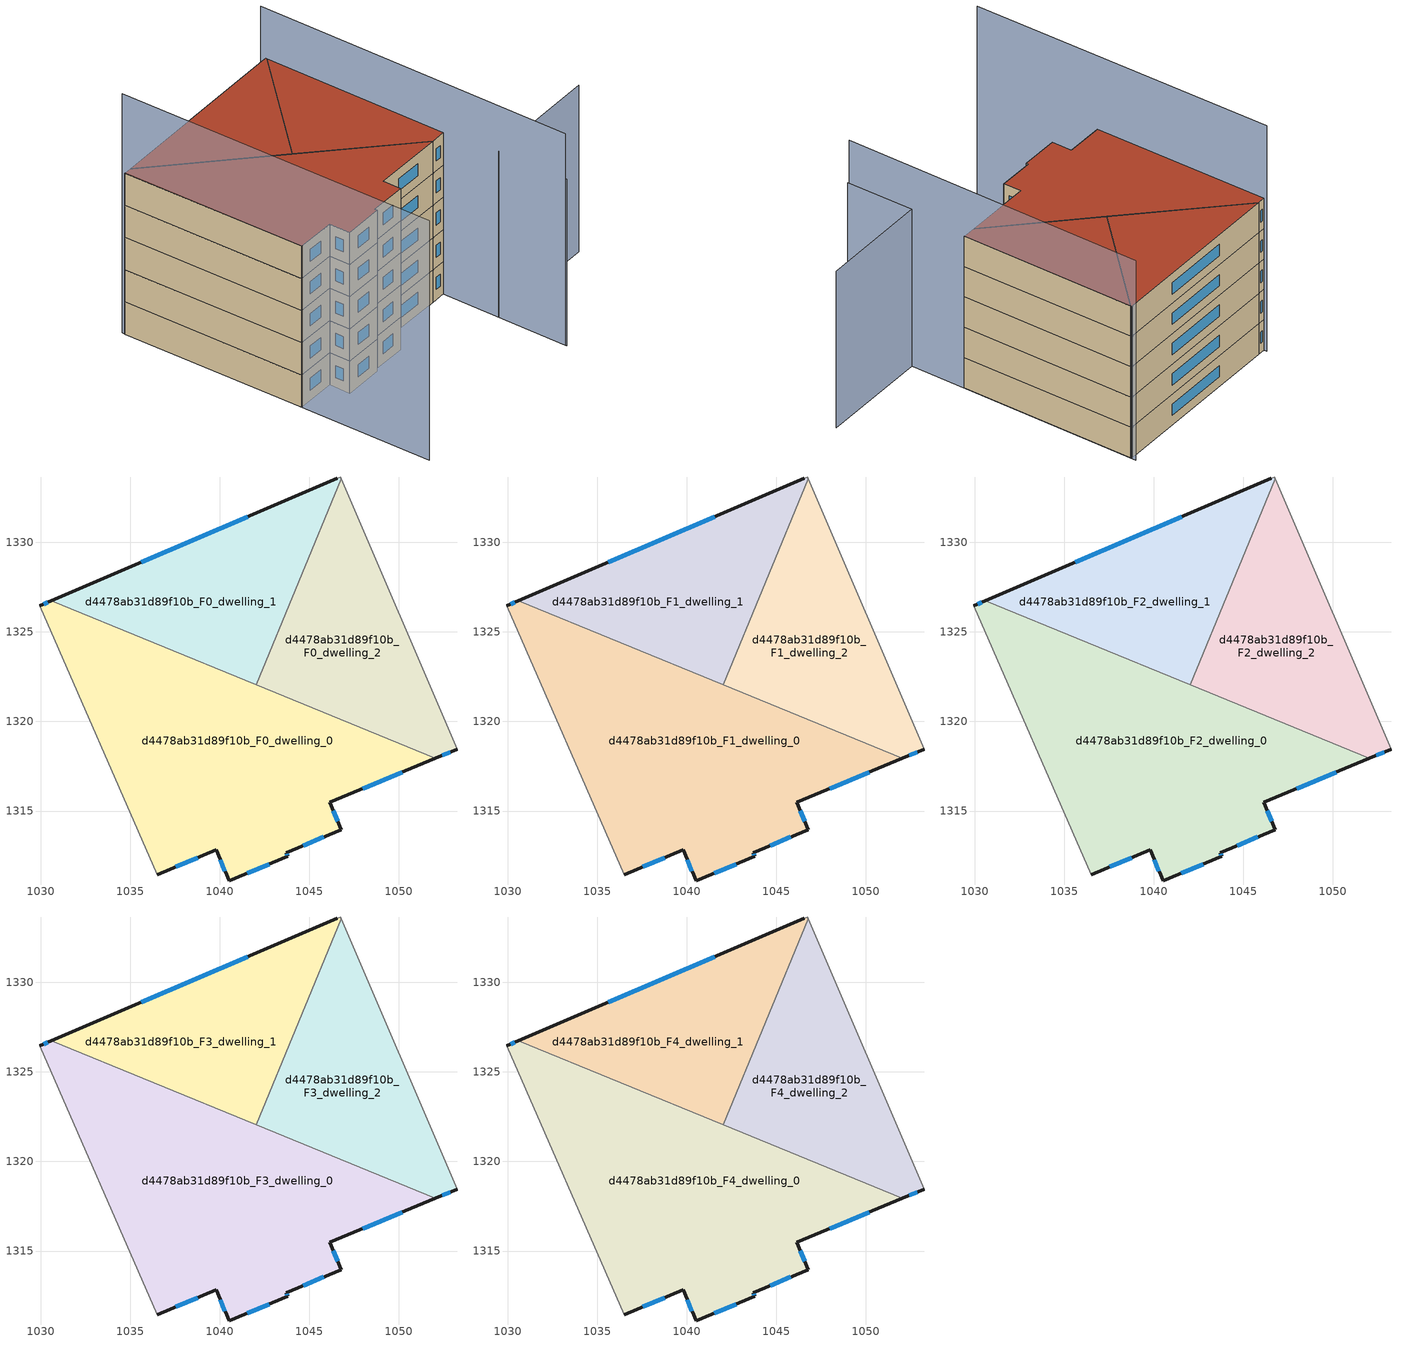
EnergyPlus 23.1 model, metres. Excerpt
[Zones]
d4478ab31d89f10b_F0_dwelling_0
 floor ground (EU_floor_Construction): 1052.04,1317.95 1046.14,1315.48 1046.78,1313.96 1043.71,1312.67 1043.8,1312.46 1040.52,1311.09 1039.8,1312.83 1036.5,1311.45 1029.97,1326.46 1030.61,1326.74 z0
 wall outside (EU_wall_Construction): 1036.5,1311.45 1039.8,1312.83 1040.52,1311.09 1043.8,1312.46 1043.71,1312.67 1046.78,1313.96 1046.14,1315.48 1052.04,1317.95 / 1030.61,1326.74 1029.97,1326.46 z0:3
 wall adiabatic (EU_wall_Construction): 1029.97,1326.46 1036.5,1311.45 z0:3
 wall to d4478ab31d89f10b_F0_dwelling_1 (EU_wall_Construction): 1042.05,1322.04 1030.61,1326.74 z0:3
 wall to d4478ab31d89f10b_F0_dwelling_2 (EU_wall_Construction): 1052.04,1317.95 1042.05,1322.04 z0:3
 window (EU_Window_Construction): 1041.55,1311.52 1042.77,1312.03 / 1040.02,1312.29 1040.29,1311.64 / 1037.53,1311.88 1038.76,1312.4 / 1030.41,1326.65 1030.17,1326.55 / 1047.99,1316.25 1050.19,1317.17 / 1046.58,1314.44 1046.34,1315 / 1044.67,1313.07 1045.82,1313.55 / 1043.77,1312.53 1043.74,1312.61 z0.94:2.06
d4478ab31d89f10b_F0_dwelling_1
 floor ground (EU_floor_Construction): 1046.73,1333.64 1046.77,1333.55 1042.05,1322.04 1030.61,1326.74 1046.57,1333.58 z0
 wall outside (EU_wall_Construction): 1046.57,1333.58 1030.61,1326.74 z0:3
 wall adiabatic (EU_wall_Construction): 1046.77,1333.55 1046.73,1333.64 1046.57,1333.58 z0:3
 wall to d4478ab31d89f10b_F0_dwelling_2 (EU_wall_Construction): 1042.05,1322.04 1046.77,1333.55 z0:3
 window (EU_Window_Construction): 1041.57,1331.43 1035.61,1328.88 z0.94:2.06
d4478ab31d89f10b_F0_dwelling_2
 floor ground (EU_floor_Construction): 1046.77,1333.55 1053.24,1318.45 1052.04,1317.95 1042.05,1322.04 z0
 wall outside (EU_wall_Construction): 1052.04,1317.95 1053.24,1318.45 z0:3
 wall adiabatic (EU_wall_Construction): 1053.24,1318.45 1046.77,1333.55 z0:3
 window (EU_Window_Construction): 1052.42,1318.1 1052.87,1318.29 z0.94:2.06
d4478ab31d89f10b_F1_dwelling_0
 floor to d4478ab31d89f10b_F0_dwelling_0 (EU_floor_Construction): 1052.04,1317.95 1046.14,1315.48 1046.78,1313.96 1043.71,1312.67 1043.79,1312.46 1040.52,1311.09 1039.79,1312.83 1036.5,1311.45 1029.97,1326.46 1030.61,1326.74 z3
 wall outside (EU_wall_Construction): 1036.5,1311.45 1039.8,1312.83 1040.52,1311.09 1043.8,1312.46 1043.71,1312.67 1046.78,1313.96 1046.14,1315.48 1052.04,1317.95 / 1030.61,1326.74 1029.97,1326.46 z3:6
 wall adiabatic (EU_wall_Construction): 1029.97,1326.46 1036.5,1311.45 z3:6
 wall to d4478ab31d89f10b_F1_dwelling_1 (EU_wall_Construction): 1042.05,1322.04 1030.61,1326.74 z3:6
 wall to d4478ab31d89f10b_F1_dwelling_2 (EU_wall_Construction): 1052.04,1317.95 1042.05,1322.04 z3:6
 window (EU_Window_Construction): 1041.55,1311.52 1042.77,1312.03 / 1040.02,1312.29 1040.29,1311.64 / 1037.53,1311.88 1038.76,1312.4 / 1030.41,1326.65 1030.17,1326.55 / 1047.99,1316.25 1050.19,1317.17 / 1046.58,1314.44 1046.34,1315 / 1044.67,1313.07 1045.82,1313.55 / 1043.77,1312.53 1043.74,1312.61 z3.94:5.06
d4478ab31d89f10b_F1_dwelling_1
 floor to d4478ab31d89f10b_F0_dwelling_1 (EU_floor_Construction): 1046.73,1333.64 1046.77,1333.55 1042.05,1322.04 1030.61,1326.74 1046.57,1333.58 z3
 wall outside (EU_wall_Construction): 1046.57,1333.58 1030.61,1326.74 z3:6
 wall adiabatic (EU_wall_Construction): 1046.77,1333.55 1046.73,1333.64 1046.57,1333.58 z3:6
 wall to d4478ab31d89f10b_F1_dwelling_2 (EU_wall_Construction): 1042.05,1322.04 1046.77,1333.55 z3:6
 window (EU_Window_Construction): 1041.57,1331.43 1035.61,1328.88 z3.94:5.06
d4478ab31d89f10b_F1_dwelling_2
 floor to d4478ab31d89f10b_F0_dwelling_2 (EU_floor_Construction): 1046.77,1333.55 1053.24,1318.45 1052.04,1317.95 1042.05,1322.04 z3
 wall outside (EU_wall_Construction): 1052.04,1317.95 1053.24,1318.45 z3:6
 wall adiabatic (EU_wall_Construction): 1053.24,1318.45 1046.77,1333.55 z3:6
 window (EU_Window_Construction): 1052.42,1318.1 1052.87,1318.29 z3.94:5.06
d4478ab31d89f10b_F2_dwelling_0
 floor to d4478ab31d89f10b_F1_dwelling_0 (EU_floor_Construction): 1052.04,1317.95 1046.14,1315.48 1046.78,1313.96 1043.71,1312.67 1043.79,1312.46 1040.52,1311.09 1039.79,1312.83 1036.5,1311.45 1029.97,1326.46 1030.61,1326.74 z6
 wall outside (EU_wall_Construction): 1036.5,1311.45 1039.8,1312.83 1040.52,1311.09 1043.8,1312.46 1043.71,1312.67 1046.78,1313.96 1046.14,1315.48 1052.04,1317.95 / 1030.61,1326.74 1029.97,1326.46 z6:9
 wall adiabatic (EU_wall_Construction): 1029.97,1326.46 1036.5,1311.45 z6:9
 wall to d4478ab31d89f10b_F2_dwelling_1 (EU_wall_Construction): 1042.05,1322.04 1030.61,1326.74 z6:9
 wall to d4478ab31d89f10b_F2_dwelling_2 (EU_wall_Construction): 1052.04,1317.95 1042.05,1322.04 z6:9
 window (EU_Window_Construction): 1041.55,1311.52 1042.77,1312.03 / 1040.02,1312.29 1040.29,1311.64 / 1037.53,1311.88 1038.76,1312.4 / 1030.41,1326.65 1030.17,1326.55 / 1047.99,1316.25 1050.19,1317.17 / 1046.58,1314.44 1046.34,1315 / 1044.67,1313.07 1045.82,1313.55 / 1043.77,1312.53 1043.74,1312.61 z6.94:8.06
d4478ab31d89f10b_F2_dwelling_1
 floor to d4478ab31d89f10b_F1_dwelling_1 (EU_floor_Construction): 1046.73,1333.64 1046.77,1333.55 1042.05,1322.04 1030.61,1326.74 1046.57,1333.58 z6
 wall outside (EU_wall_Construction): 1046.57,1333.58 1030.61,1326.74 z6:9
 wall adiabatic (EU_wall_Construction): 1046.77,1333.55 1046.73,1333.64 1046.57,1333.58 z6:9
 wall to d4478ab31d89f10b_F2_dwelling_2 (EU_wall_Construction): 1042.05,1322.04 1046.77,1333.55 z6:9
 window (EU_Window_Construction): 1041.57,1331.43 1035.61,1328.88 z6.94:8.06
d4478ab31d89f10b_F2_dwelling_2
 floor to d4478ab31d89f10b_F1_dwelling_2 (EU_floor_Construction): 1046.77,1333.55 1053.24,1318.45 1052.04,1317.95 1042.05,1322.04 z6
 wall outside (EU_wall_Construction): 1052.04,1317.95 1053.24,1318.45 z6:9
 wall adiabatic (EU_wall_Construction): 1053.24,1318.45 1046.77,1333.55 z6:9
 window (EU_Window_Construction): 1052.42,1318.1 1052.87,1318.29 z6.94:8.06
d4478ab31d89f10b_F3_dwelling_0
 floor to d4478ab31d89f10b_F2_dwelling_0 (EU_floor_Construction): 1052.04,1317.95 1046.14,1315.48 1046.78,1313.96 1043.71,1312.67 1043.79,1312.46 1040.52,1311.09 1039.79,1312.83 1036.5,1311.45 1029.97,1326.46 1030.61,1326.74 z9
 wall outside (EU_wall_Construction): 1036.5,1311.45 1039.8,1312.83 1040.52,1311.09 1043.8,1312.46 1043.71,1312.67 1046.78,1313.96 1046.14,1315.48 1052.04,1317.95 / 1030.61,1326.74 1029.97,1326.46 z9:12
 wall adiabatic (EU_wall_Construction): 1029.97,1326.46 1036.5,1311.45 z9:12
 wall to d4478ab31d89f10b_F3_dwelling_1 (EU_wall_Construction): 1042.05,1322.04 1030.61,1326.74 z9:12
 wall to d4478ab31d89f10b_F3_dwelling_2 (EU_wall_Construction): 1052.04,1317.95 1042.05,1322.04 z9:12
 window (EU_Window_Construction): 1041.55,1311.52 1042.77,1312.03 / 1040.02,1312.29 1040.29,1311.64 / 1037.53,1311.88 1038.76,1312.4 / 1030.41,1326.65 1030.17,1326.55 / 1047.99,1316.25 1050.19,1317.17 / 1046.58,1314.44 1046.34,1315 / 1044.67,1313.07 1045.82,1313.55 / 1043.77,1312.53 1043.74,1312.61 z9.94:11.06
d4478ab31d89f10b_F3_dwelling_1
 floor to d4478ab31d89f10b_F2_dwelling_1 (EU_floor_Construction): 1046.73,1333.64 1046.77,1333.55 1042.05,1322.04 1030.61,1326.74 1046.57,1333.58 z9
 wall outside (EU_wall_Construction): 1046.57,1333.58 1030.61,1326.74 z9:12
 wall adiabatic (EU_wall_Construction): 1046.77,1333.55 1046.73,1333.64 1046.57,1333.58 z9:12
 wall to d4478ab31d89f10b_F3_dwelling_2 (EU_wall_Construction): 1042.05,1322.04 1046.77,1333.55 z9:12
 window (EU_Window_Construction): 1041.57,1331.43 1035.61,1328.88 z9.94:11.06
d4478ab31d89f10b_F3_dwelling_2
 floor to d4478ab31d89f10b_F2_dwelling_2 (EU_floor_Construction): 1046.77,1333.55 1053.24,1318.45 1052.04,1317.95 1042.05,1322.04 z9
 wall outside (EU_wall_Construction): 1052.04,1317.95 1053.24,1318.45 z9:12
 wall adiabatic (EU_wall_Construction): 1053.24,1318.45 1046.77,1333.55 z9:12
 window (EU_Window_Construction): 1052.42,1318.1 1052.87,1318.29 z9.94:11.06
d4478ab31d89f10b_F4_dwelling_0
 floor to d4478ab31d89f10b_F3_dwelling_0 (EU_floor_Construction): 1052.04,1317.95 1046.14,1315.48 1046.78,1313.96 1043.71,1312.67 1043.79,1312.46 1040.52,1311.09 1039.79,1312.83 1036.5,1311.45 1029.97,1326.46 1030.61,1326.74 z12
 wall outside (EU_wall_Construction): 1036.5,1311.45 1039.8,1312.83 1040.52,1311.09 1043.8,1312.46 1043.71,1312.67 1046.78,1313.96 1046.14,1315.48 1052.04,1317.95 / 1030.61,1326.74 1029.97,1326.46 z12:15
 wall adiabatic (EU_wall_Construction): 1029.97,1326.46 1036.5,1311.45 z12:15
 wall to d4478ab31d89f10b_F4_dwelling_1 (EU_wall_Construction): 1042.05,1322.04 1030.61,1326.74 z12:15
 wall to d4478ab31d89f10b_F4_dwelling_2 (EU_wall_Construction): 1052.04,1317.95 1042.05,1322.04 z12:15
 window (EU_Window_Construction): 1041.55,1311.52 1042.77,1312.03 / 1040.02,1312.29 1040.29,1311.64 / 1037.53,1311.88 1038.76,1312.4 / 1030.41,1326.65 1030.17,1326.55 / 1047.99,1316.25 1050.19,1317.17 / 1046.58,1314.44 1046.34,1315 / 1044.67,1313.07 1045.82,1313.55 / 1043.77,1312.53 1043.74,1312.61 z12.94:14.06
 roof outside (EU_roof_Construction): 1046.78,1313.96 1046.14,1315.48 1052.04,1317.95 1030.61,1326.74 1029.97,1326.46 1036.5,1311.45 1039.8,1312.83 1040.52,1311.09 1043.8,1312.46 1043.71,1312.67 z15
d4478ab31d89f10b_F4_dwelling_1
 floor to d4478ab31d89f10b_F3_dwelling_1 (EU_floor_Construction): 1046.73,1333.64 1046.77,1333.55 1042.05,1322.04 1030.61,1326.74 1046.57,1333.58 z12
 wall outside (EU_wall_Construction): 1046.57,1333.58 1030.61,1326.74 z12:15
 wall adiabatic (EU_wall_Construction): 1046.77,1333.55 1046.73,1333.64 1046.57,1333.58 z12:15
 wall to d4478ab31d89f10b_F4_dwelling_2 (EU_wall_Construction): 1042.05,1322.04 1046.77,1333.55 z12:15
 window (EU_Window_Construction): 1041.57,1331.43 1035.61,1328.88 z12.94:14.06
 roof outside (EU_roof_Construction): 1042.05,1322.04 1046.77,1333.55 1046.73,1333.64 1046.57,1333.58 1030.61,1326.74 z15
d4478ab31d89f10b_F4_dwelling_2
 floor to d4478ab31d89f10b_F3_dwelling_2 (EU_floor_Construction): 1046.77,1333.55 1053.24,1318.45 1052.04,1317.95 1042.05,1322.04 z12
 wall outside (EU_wall_Construction): 1052.04,1317.95 1053.24,1318.45 z12:15
 wall adiabatic (EU_wall_Construction): 1053.24,1318.45 1046.77,1333.55 z12:15
 window (EU_Window_Construction): 1052.42,1318.1 1052.87,1318.29 z12.94:14.06
 roof outside (EU_roof_Construction): 1053.24,1318.45 1046.77,1333.55 1042.05,1322.04 1052.04,1317.95 z15
shading: 1057.71,1308 1046.56,1334.04 z0:19.7; 1029.86,1326.71 1041.22,1300.64 z0:22.3; 1057.77,1307.92 1055.28,1313.7 / 1055.28,1313.7 1064.85,1317.82 z0:15.5
[Building]
EU S2 Campaign: North Axis=0; Terrain=City; Solar Distribution=FullExterior
[Site:Location]
Vienna: Latitude=48; Longitude=16.5; Time Zone=1; Elevation=183
[SizingPeriod:WeatherFileDays]
AnnualSizingPeriod: Begin Month=1; Begin Day of Month=1; End Month=12; End Day of Month=31; Day of Week for Start Day=Monday; Use Weather File Daylight Saving Period=No; Use Weather File Rain and Snow Indicators=No
[MATERIAL]
EU_InternalMass_Material: Roughness=MediumRough; Thickness=0.1; Conductivity=1; Density=1800; Specific Heat=900; Thermal Absorptance=0.9; Solar Absorptance=0.7; Visible Absorptance=0.7
[MATERIAL:NOMASS] Roughness=MediumRough; Thermal Absorptance=0.9; Solar Absorptance=0.7; Visible Absorptance=0.7
Name | Thermal Resistance
EU_wall_NoMass | 0.914258
EU_roof_NoMass | 0.954009
EU_floor_NoMass | 1.09711
[WINDOWMATERIAL:SIMPLEGLAZINGSYSTEM]
EU_Window_SimpleGlazing: UFactor=2.09642; Solar Heat Gain Coefficient=0.65; Visible Transmittance=0.65
[CONSTRUCTION]
EU_wall_Construction: EU_wall_NoMass
EU_roof_Construction: EU_roof_NoMass
EU_floor_Construction: EU_floor_NoMass
EU_Window_Construction: EU_Window_SimpleGlazing
EU_InternalMass_Construction: EU_InternalMass_Material
[ZONE] Type=1; Multiplier=1; Ceiling Height=autocalculate; Floor Area=autocalculate; Part of Total Floor Area=Yes
Name | Volume
d4478ab31d89f10b_F0_dwelling_0 | 467.164
d4478ab31d89f10b_F1_dwelling_0; d4478ab31d89f10b_F2_dwelling_0; d4478ab31d89f10b_F3_dwelling_0; d4478ab31d89f10b_F4_dwelling_0 | 467.165
d4478ab31d89f10b_F0_dwelling_1; d4478ab31d89f10b_F1_dwelling_1; d4478ab31d89f10b_F2_dwelling_1; d4478ab31d89f10b_F3_dwelling_1; d4478ab31d89f10b_F4_dwelling_1 | 233.582
d4478ab31d89f10b_F0_dwelling_2; d4478ab31d89f10b_F1_dwelling_2; d4478ab31d89f10b_F2_dwelling_2; d4478ab31d89f10b_F3_dwelling_2; d4478ab31d89f10b_F4_dwelling_2 | 233.624
[INTERNALMASS] Construction=EU_InternalMass_Construction
Name | Zone or ZoneList | Surface Area
d4478ab31d89f10b_F0_dwelling_0_EU_InternalMass | d4478ab31d89f10b_F0_dwelling_0 | 155.722
d4478ab31d89f10b_F0_dwelling_1_EU_InternalMass | d4478ab31d89f10b_F0_dwelling_1 | 77.8605
d4478ab31d89f10b_F0_dwelling_2_EU_InternalMass | d4478ab31d89f10b_F0_dwelling_2 | 77.8744
d4478ab31d89f10b_F1_dwelling_0_EU_InternalMass | d4478ab31d89f10b_F1_dwelling_0 | 155.722
d4478ab31d89f10b_F1_dwelling_1_EU_InternalMass | d4478ab31d89f10b_F1_dwelling_1 | 77.8605
d4478ab31d89f10b_F1_dwelling_2_EU_InternalMass | d4478ab31d89f10b_F1_dwelling_2 | 77.8744
d4478ab31d89f10b_F2_dwelling_0_EU_InternalMass | d4478ab31d89f10b_F2_dwelling_0 | 155.722
d4478ab31d89f10b_F2_dwelling_1_EU_InternalMass | d4478ab31d89f10b_F2_dwelling_1 | 77.8605
d4478ab31d89f10b_F2_dwelling_2_EU_InternalMass | d4478ab31d89f10b_F2_dwelling_2 | 77.8744
d4478ab31d89f10b_F3_dwelling_0_EU_InternalMass | d4478ab31d89f10b_F3_dwelling_0 | 155.722
d4478ab31d89f10b_F3_dwelling_1_EU_InternalMass | d4478ab31d89f10b_F3_dwelling_1 | 77.8605
d4478ab31d89f10b_F3_dwelling_2_EU_InternalMass | d4478ab31d89f10b_F3_dwelling_2 | 77.8744
d4478ab31d89f10b_F4_dwelling_0_EU_InternalMass | d4478ab31d89f10b_F4_dwelling_0 | 155.722
d4478ab31d89f10b_F4_dwelling_1_EU_InternalMass | d4478ab31d89f10b_F4_dwelling_1 | 77.8605
d4478ab31d89f10b_F4_dwelling_2_EU_InternalMass | d4478ab31d89f10b_F4_dwelling_2 | 77.8744
[OTHEREQUIPMENT] Fuel Type=Electricity; Design Level Calculation Method=Watts/Area; Power per Zone Floor Area=1; Fraction Latent=0; Fraction Radiant=0; Fraction Lost=0; Carbon Dioxide Generation Rate=0; EndUse Subcategory=EU_Step8_InternalGains
Name | Zone or ZoneList or Space or SpaceList | Schedule
EU_Step8_InternalGain_d4478ab31d89f10b_F0_dwelling_0_f000 | d4478ab31d89f10b_F0_dwelling_0 | EU_Step8_GainSchedule_d4478ab31d89f10b_F0_dwelling_0_f000
EU_Step8_InternalGain_d4478ab31d89f10b_F0_dwelling_1_f000 | d4478ab31d89f10b_F0_dwelling_1 | EU_Step8_GainSchedule_d4478ab31d89f10b_F0_dwelling_1_f000
EU_Step8_InternalGain_d4478ab31d89f10b_F0_dwelling_2_f000 | d4478ab31d89f10b_F0_dwelling_2 | EU_Step8_GainSchedule_d4478ab31d89f10b_F0_dwelling_2_f000
EU_Step8_InternalGain_d4478ab31d89f10b_F1_dwelling_0_f000 | d4478ab31d89f10b_F1_dwelling_0 | EU_Step8_GainSchedule_d4478ab31d89f10b_F1_dwelling_0_f000
EU_Step8_InternalGain_d4478ab31d89f10b_F1_dwelling_1_f000 | d4478ab31d89f10b_F1_dwelling_1 | EU_Step8_GainSchedule_d4478ab31d89f10b_F1_dwelling_1_f000
EU_Step8_InternalGain_d4478ab31d89f10b_F1_dwelling_2_f000 | d4478ab31d89f10b_F1_dwelling_2 | EU_Step8_GainSchedule_d4478ab31d89f10b_F1_dwelling_2_f000
EU_Step8_InternalGain_d4478ab31d89f10b_F2_dwelling_0_f000 | d4478ab31d89f10b_F2_dwelling_0 | EU_Step8_GainSchedule_d4478ab31d89f10b_F2_dwelling_0_f000
EU_Step8_InternalGain_d4478ab31d89f10b_F2_dwelling_1_f000 | d4478ab31d89f10b_F2_dwelling_1 | EU_Step8_GainSchedule_d4478ab31d89f10b_F2_dwelling_1_f000
EU_Step8_InternalGain_d4478ab31d89f10b_F2_dwelling_2_f000 | d4478ab31d89f10b_F2_dwelling_2 | EU_Step8_GainSchedule_d4478ab31d89f10b_F2_dwelling_2_f000
EU_Step8_InternalGain_d4478ab31d89f10b_F3_dwelling_0_f000 | d4478ab31d89f10b_F3_dwelling_0 | EU_Step8_GainSchedule_d4478ab31d89f10b_F3_dwelling_0_f000
EU_Step8_InternalGain_d4478ab31d89f10b_F3_dwelling_1_f000 | d4478ab31d89f10b_F3_dwelling_1 | EU_Step8_GainSchedule_d4478ab31d89f10b_F3_dwelling_1_f000
EU_Step8_InternalGain_d4478ab31d89f10b_F3_dwelling_2_f000 | d4478ab31d89f10b_F3_dwelling_2 | EU_Step8_GainSchedule_d4478ab31d89f10b_F3_dwelling_2_f000
EU_Step8_InternalGain_d4478ab31d89f10b_F4_dwelling_0_f000 | d4478ab31d89f10b_F4_dwelling_0 | EU_Step8_GainSchedule_d4478ab31d89f10b_F4_dwelling_0_f000
EU_Step8_InternalGain_d4478ab31d89f10b_F4_dwelling_1_f000 | d4478ab31d89f10b_F4_dwelling_1 | EU_Step8_GainSchedule_d4478ab31d89f10b_F4_dwelling_1_f000
EU_Step8_InternalGain_d4478ab31d89f10b_F4_dwelling_2_f000 | d4478ab31d89f10b_F4_dwelling_2 | EU_Step8_GainSchedule_d4478ab31d89f10b_F4_dwelling_2_f000
[ZONEVENTILATION:DESIGNFLOWRATE] Schedule=EU_AlwaysOn; Design Flow Rate Calculation Method=AirChanges/Hour; Air Changes per Hour=0.546891; Ventilation Type=Natural; Fan Pressure Rise=0; Fan Total Efficiency=1; Constant Term Coefficient=1; Temperature Term Coefficient=0; Velocity Term Coefficient=0; Velocity Squared Term Coefficient=0; Minimum Indoor Temperature=-100; Maximum Indoor Temperature=100; Delta Temperature=-100; Minimum Outdoor Temperature=-100; Maximum Outdoor Temperature=100; Maximum Wind Speed=40
Name | Zone or ZoneList or Space or SpaceList
EU_ConstantAir_d4478ab31d89f10b_F0_dwelling_0 | d4478ab31d89f10b_F0_dwelling_0
EU_ConstantAir_d4478ab31d89f10b_F0_dwelling_1 | d4478ab31d89f10b_F0_dwelling_1
EU_ConstantAir_d4478ab31d89f10b_F0_dwelling_2 | d4478ab31d89f10b_F0_dwelling_2
EU_ConstantAir_d4478ab31d89f10b_F1_dwelling_0 | d4478ab31d89f10b_F1_dwelling_0
EU_ConstantAir_d4478ab31d89f10b_F1_dwelling_1 | d4478ab31d89f10b_F1_dwelling_1
EU_ConstantAir_d4478ab31d89f10b_F1_dwelling_2 | d4478ab31d89f10b_F1_dwelling_2
EU_ConstantAir_d4478ab31d89f10b_F2_dwelling_0 | d4478ab31d89f10b_F2_dwelling_0
EU_ConstantAir_d4478ab31d89f10b_F2_dwelling_1 | d4478ab31d89f10b_F2_dwelling_1
EU_ConstantAir_d4478ab31d89f10b_F2_dwelling_2 | d4478ab31d89f10b_F2_dwelling_2
EU_ConstantAir_d4478ab31d89f10b_F3_dwelling_0 | d4478ab31d89f10b_F3_dwelling_0
EU_ConstantAir_d4478ab31d89f10b_F3_dwelling_1 | d4478ab31d89f10b_F3_dwelling_1
EU_ConstantAir_d4478ab31d89f10b_F3_dwelling_2 | d4478ab31d89f10b_F3_dwelling_2
EU_ConstantAir_d4478ab31d89f10b_F4_dwelling_0 | d4478ab31d89f10b_F4_dwelling_0
EU_ConstantAir_d4478ab31d89f10b_F4_dwelling_1 | d4478ab31d89f10b_F4_dwelling_1
EU_ConstantAir_d4478ab31d89f10b_F4_dwelling_2 | d4478ab31d89f10b_F4_dwelling_2
[HVACTEMPLATE:THERMOSTAT] Constant Heating Setpoint=20; Constant Cooling Setpoint=50
EU_HeatOnly_d4478ab31d89f10b_F0_dwelling_0; EU_HeatOnly_d4478ab31d89f10b_F0_dwelling_1; EU_HeatOnly_d4478ab31d89f10b_F0_dwelling_2; EU_HeatOnly_d4478ab31d89f10b_F1_dwelling_0; EU_HeatOnly_d4478ab31d89f10b_F1_dwelling_1; EU_HeatOnly_d4478ab31d89f10b_F1_dwelling_2; EU_HeatOnly_d4478ab31d89f10b_F2_dwelling_0; EU_HeatOnly_d4478ab31d89f10b_F2_dwelling_1; EU_HeatOnly_d4478ab31d89f10b_F2_dwelling_2; EU_HeatOnly_d4478ab31d89f10b_F3_dwelling_0; EU_HeatOnly_d4478ab31d89f10b_F3_dwelling_1; EU_HeatOnly_d4478ab31d89f10b_F3_dwelling_2; EU_HeatOnly_d4478ab31d89f10b_F4_dwelling_0; EU_HeatOnly_d4478ab31d89f10b_F4_dwelling_1; EU_HeatOnly_d4478ab31d89f10b_F4_dwelling_2
[HVACTEMPLATE:ZONE:IDEALLOADSAIRSYSTEM] System Availability Schedule=EU_AlwaysOn; Maximum Heating Supply Air Temperature=50; Minimum Cooling Supply Air Temperature=13; Maximum Heating Supply Air Humidity Ratio=0.0156; Minimum Cooling Supply Air Humidity Ratio=0.0077; Heating Limit=NoLimit; Cooling Limit=NoLimit; Heating Availability Schedule=EU_AlwaysOn; Cooling Availability Schedule=EU_CoolingOff; Dehumidification Control Type=ConstantSensibleHeatRatio; Cooling Sensible Heat Ratio=0.7; Dehumidification Setpoint=60; Humidification Control Type=None; Humidification Setpoint=30; Outdoor Air Method=None; Outdoor Air Flow Rate per Person=0.00944; Outdoor Air Flow Rate per Zone Floor Area=0; Outdoor Air Flow Rate per Zone=0; Demand Controlled Ventilation Type=None; Outdoor Air Economizer Type=NoEconomizer; Heat Recovery Type=None; Sensible Heat Recovery Effectiveness=0.7; Latent Heat Recovery Effectiveness=0.65
Name | Template Thermostat
d4478ab31d89f10b_F0_dwelling_0 | EU_HeatOnly_d4478ab31d89f10b_F0_dwelling_0
d4478ab31d89f10b_F0_dwelling_1 | EU_HeatOnly_d4478ab31d89f10b_F0_dwelling_1
d4478ab31d89f10b_F0_dwelling_2 | EU_HeatOnly_d4478ab31d89f10b_F0_dwelling_2
d4478ab31d89f10b_F1_dwelling_0 | EU_HeatOnly_d4478ab31d89f10b_F1_dwelling_0
d4478ab31d89f10b_F1_dwelling_1 | EU_HeatOnly_d4478ab31d89f10b_F1_dwelling_1
d4478ab31d89f10b_F1_dwelling_2 | EU_HeatOnly_d4478ab31d89f10b_F1_dwelling_2
d4478ab31d89f10b_F2_dwelling_0 | EU_HeatOnly_d4478ab31d89f10b_F2_dwelling_0
d4478ab31d89f10b_F2_dwelling_1 | EU_HeatOnly_d4478ab31d89f10b_F2_dwelling_1
d4478ab31d89f10b_F2_dwelling_2 | EU_HeatOnly_d4478ab31d89f10b_F2_dwelling_2
d4478ab31d89f10b_F3_dwelling_0 | EU_HeatOnly_d4478ab31d89f10b_F3_dwelling_0
d4478ab31d89f10b_F3_dwelling_1 | EU_HeatOnly_d4478ab31d89f10b_F3_dwelling_1
d4478ab31d89f10b_F3_dwelling_2 | EU_HeatOnly_d4478ab31d89f10b_F3_dwelling_2
d4478ab31d89f10b_F4_dwelling_0 | EU_HeatOnly_d4478ab31d89f10b_F4_dwelling_0
d4478ab31d89f10b_F4_dwelling_1 | EU_HeatOnly_d4478ab31d89f10b_F4_dwelling_1
d4478ab31d89f10b_F4_dwelling_2 | EU_HeatOnly_d4478ab31d89f10b_F4_dwelling_2
[SIZING:ZONE] Zone Cooling Design Supply Air Temperature Input Method=SupplyAirTemperature; Zone Cooling Design Supply Air Temperature=13; Zone Heating Design Supply Air Temperature Input Method=SupplyAirTemperature; Zone Heating Design Supply Air Temperature=50; Zone Cooling Design Supply Air Humidity Ratio=0.008; Zone Heating Design Supply Air Humidity Ratio=0.008; Cooling Design Air Flow Method=DesignDay; Cooling Design Air Flow Rate=0; Cooling Minimum Air Flow per Zone Floor Area=0.000762; Cooling Minimum Air Flow=0; Cooling Minimum Air Flow Fraction=0.2; Heating Design Air Flow Method=DesignDay; Heating Design Air Flow Rate=0; Heating Maximum Air Flow per Zone Floor Area=0.002032; Heating Maximum Air Flow=0.141576; Heating Maximum Air Flow Fraction=0.3; Account for Dedicated Outdoor Air System=No; Dedicated Outdoor Air System Control Strategy=NeutralSupplyAir; Dedicated Outdoor Air Low Setpoint Temperature for Design=autosize; Dedicated Outdoor Air High Setpoint Temperature for Design=autosize; Zone Load Sizing Method=Sensible Load Only No Latent Load; Zone Latent Cooling Design Supply Air Humidity Ratio Input Method=HumidityRatioDifference; Zone Cooling Design Supply Air Humidity Ratio Difference=0.005; Zone Latent Heating Design Supply Air Humidity Ratio Input Method=HumidityRatioDifference; Zone Humidification Design Supply Air Humidity Ratio Difference=0.005
d4478ab31d89f10b_F0_dwelling_0; d4478ab31d89f10b_F0_dwelling_1; d4478ab31d89f10b_F0_dwelling_2; d4478ab31d89f10b_F1_dwelling_0; d4478ab31d89f10b_F1_dwelling_1; d4478ab31d89f10b_F1_dwelling_2; d4478ab31d89f10b_F2_dwelling_0; d4478ab31d89f10b_F2_dwelling_1; d4478ab31d89f10b_F2_dwelling_2; d4478ab31d89f10b_F3_dwelling_0; d4478ab31d89f10b_F3_dwelling_1; d4478ab31d89f10b_F3_dwelling_2; d4478ab31d89f10b_F4_dwelling_0; d4478ab31d89f10b_F4_dwelling_1; d4478ab31d89f10b_F4_dwelling_2
[SCHEDULE:CONSTANT]
Name | Hourly Value
EU_AlwaysOn | 1
EU_CoolingOff | 0
[SCHEDULE:FILE] Column Number=1; Rows to Skip at Top=0; Number of Hours of Data=8760; Column Separator=Comma; Interpolate to Timestep=No; Minutes per Item=60; Adjust Schedule for Daylight Savings=Yes
Name | File
EU_Step8_GainSchedule_d4478ab31d89f10b_F0_dwelling_0_f000 | ../../schedules/d4478ab31d89f10b/d4478ab31d89f10b_F0_dwelling_0_f000_gain.csv
EU_Step8_GainSchedule_d4478ab31d89f10b_F0_dwelling_1_f000 | ../../schedules/d4478ab31d89f10b/d4478ab31d89f10b_F0_dwelling_1_f000_gain.csv
EU_Step8_GainSchedule_d4478ab31d89f10b_F0_dwelling_2_f000 | ../../schedules/d4478ab31d89f10b/d4478ab31d89f10b_F0_dwelling_2_f000_gain.csv
EU_Step8_GainSchedule_d4478ab31d89f10b_F1_dwelling_0_f000 | ../../schedules/d4478ab31d89f10b/d4478ab31d89f10b_F1_dwelling_0_f000_gain.csv
EU_Step8_GainSchedule_d4478ab31d89f10b_F1_dwelling_1_f000 | ../../schedules/d4478ab31d89f10b/d4478ab31d89f10b_F1_dwelling_1_f000_gain.csv
EU_Step8_GainSchedule_d4478ab31d89f10b_F1_dwelling_2_f000 | ../../schedules/d4478ab31d89f10b/d4478ab31d89f10b_F1_dwelling_2_f000_gain.csv
EU_Step8_GainSchedule_d4478ab31d89f10b_F2_dwelling_0_f000 | ../../schedules/d4478ab31d89f10b/d4478ab31d89f10b_F2_dwelling_0_f000_gain.csv
EU_Step8_GainSchedule_d4478ab31d89f10b_F2_dwelling_1_f000 | ../../schedules/d4478ab31d89f10b/d4478ab31d89f10b_F2_dwelling_1_f000_gain.csv
EU_Step8_GainSchedule_d4478ab31d89f10b_F2_dwelling_2_f000 | ../../schedules/d4478ab31d89f10b/d4478ab31d89f10b_F2_dwelling_2_f000_gain.csv
EU_Step8_GainSchedule_d4478ab31d89f10b_F3_dwelling_0_f000 | ../../schedules/d4478ab31d89f10b/d4478ab31d89f10b_F3_dwelling_0_f000_gain.csv
EU_Step8_GainSchedule_d4478ab31d89f10b_F3_dwelling_1_f000 | ../../schedules/d4478ab31d89f10b/d4478ab31d89f10b_F3_dwelling_1_f000_gain.csv
EU_Step8_GainSchedule_d4478ab31d89f10b_F3_dwelling_2_f000 | ../../schedules/d4478ab31d89f10b/d4478ab31d89f10b_F3_dwelling_2_f000_gain.csv
EU_Step8_GainSchedule_d4478ab31d89f10b_F4_dwelling_0_f000 | ../../schedules/d4478ab31d89f10b/d4478ab31d89f10b_F4_dwelling_0_f000_gain.csv
EU_Step8_GainSchedule_d4478ab31d89f10b_F4_dwelling_1_f000 | ../../schedules/d4478ab31d89f10b/d4478ab31d89f10b_F4_dwelling_1_f000_gain.csv
EU_Step8_GainSchedule_d4478ab31d89f10b_F4_dwelling_2_f000 | ../../schedules/d4478ab31d89f10b/d4478ab31d89f10b_F4_dwelling_2_f000_gain.csv
